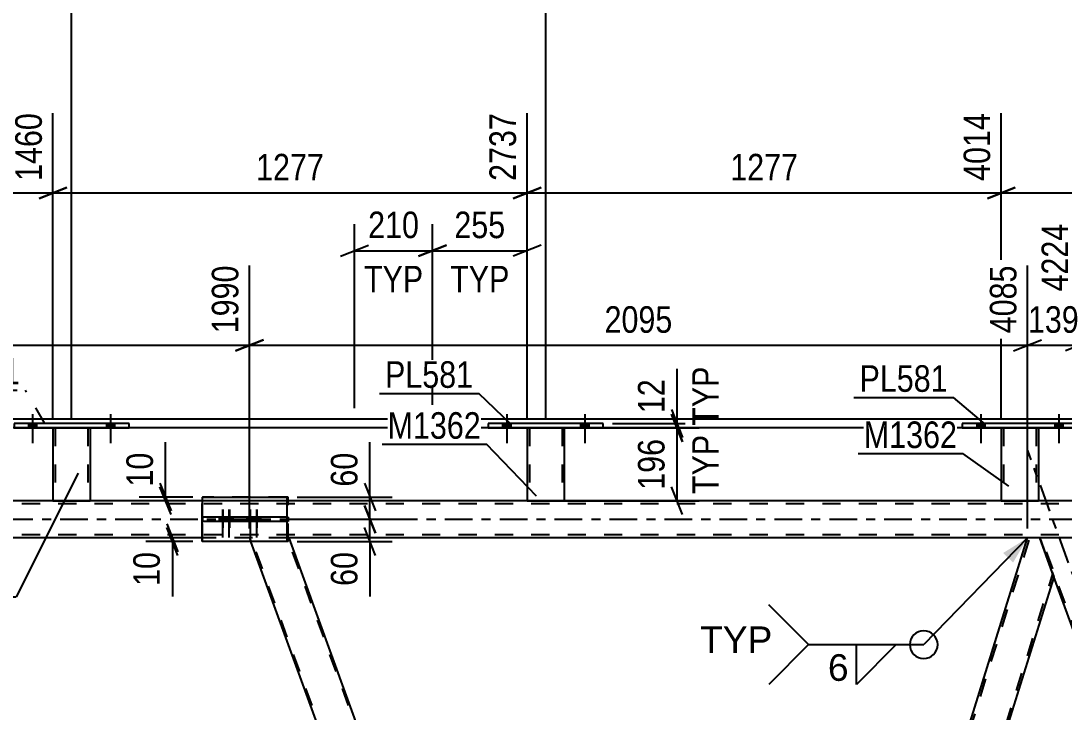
# Model space of a CAD drawing. Header units: millimetres. Extents: x 0 to 1797, y -6 to 560.
# Drawn here: x 1129.9 to 1242.3, y 406 to 480.5 of the extents above; entities that cross this region are included whole.
import ezdxf

# ---------------------------------------------------------------- set-up
doc = ezdxf.new("R2010")
doc.units = ezdxf.units.MM
doc.linetypes.add('DXK_LINE_DOT2', pattern=[3.9198, 1.9599, -1.9599])
doc.linetypes.add('DXK_LINE_DOT3', pattern=[5.9187, 2.979, -0.9799, 0.9799, -0.9799])
doc.styles.add('Arial', font='ARIAL.TTF', dxfattribs={"height": 0.2})
doc.styles.add('Arial Narrow', font='ARIALN.TTF', dxfattribs={"height": 0.2})

# ---------------------------------------------------------------- blocks, each defined once
blk = doc.blocks.new('Part-814276781-4152 - 3708')
at = {"color": 2, "linetype": 'Continuous'}
for p, q in [((1231.31, 437.14), (1231.31, 436.66)), ((1243.71, 437.14), (1231.31, 437.14)), ((1231.31, 436.66), (1243.71, 436.66)), ((1243.71, 436.66), (1243.71, 437.14))]:
    blk.add_line(p, q, dxfattribs=at)
blk = doc.blocks.new('Part-814276781-4157 - 3708')
at = {"color": 2, "linetype": 'Continuous'}
for p, q in [((1235.51, 436.66), (1235.51, 428.82)), ((1239.51, 436.66), (1239.51, 428.82)), ((1235.51, 428.82), (1239.51, 428.82))]:
    blk.add_line(p, q, dxfattribs=at)
at = {"color": 7, "linetype": 'DXK_LINE_DOT2'}
for p, q in [((1235.51, 436.66), (1239.51, 436.66)), ((1235.51, 436.66), (1235.51, 436.66)), ((1235.51, 436.66), (1235.51, 436.66)), ((1235.75, 436.66), (1235.75, 428.82)), ((1239.27, 436.66), (1239.27, 428.82)), ((1239.51, 436.66), (1239.51, 436.66)), ((1239.51, 436.66), (1239.51, 436.66)), ((1239.21, 428.82), (1239.25, 428.82)), ((1239.21, 428.82), (1239.25, 428.82)), ((1239.25, 428.82), (1239.27, 428.82)), ((1239.25, 428.82), (1239.27, 428.82))]:
    blk.add_line(p, q, dxfattribs=at)
blk = doc.blocks.new('Part-814276781-4137 - 3708')
at = {"color": 2, "linetype": 'Continuous'}
for p, q in [((1133.35, 436.66), (1133.35, 428.82)), ((1137.35, 436.66), (1137.35, 428.82)), ((1133.35, 428.82), (1137.35, 428.82))]:
    blk.add_line(p, q, dxfattribs=at)
at = {"color": 7, "linetype": 'DXK_LINE_DOT2'}
for p, q in [((1133.35, 436.66), (1137.35, 436.66)), ((1133.35, 436.66), (1133.35, 436.66)), ((1133.35, 436.66), (1133.35, 436.66)), ((1133.59, 436.66), (1133.59, 428.82)), ((1137.11, 436.66), (1137.11, 428.82)), ((1137.35, 436.66), (1137.35, 436.66)), ((1137.35, 436.66), (1137.35, 436.66)), ((1137.05, 428.82), (1137.09, 428.82)), ((1137.05, 428.82), (1137.09, 428.82)), ((1137.09, 428.82), (1137.11, 428.82)), ((1137.09, 428.82), (1137.11, 428.82))]:
    blk.add_line(p, q, dxfattribs=at)
blk = doc.blocks.new('Part-814276781-3771 - 3708')
at = {"color": 7, "linetype": 'DXK_LINE_DOT2'}
for p, q in [((1149.44, 424.42), (1149.44, 429.22)), ((1158.53, 429.22), (1149.44, 429.22)), ((1158.67, 424.42), (1158.67, 428.82)), ((1158.67, 424.42), (1154.67, 424.42))]:
    blk.add_line(p, q, dxfattribs=at)
at = {"color": 2, "linetype": 'Continuous'}
for p, q in [((1158.67, 429.22), (1158.53, 429.22)), ((1158.67, 428.82), (1158.67, 429.22)), ((1154.67, 424.42), (1149.44, 424.42))]:
    blk.add_line(p, q, dxfattribs=at)
blk = doc.blocks.new('Bolt-814276781-3772 - 3708')
at = {"color": 1, "linetype": 'DXK_LINE_DOT2'}
for p, q in [((1151.65, 427.86), (1151.65, 424.86)), ((1152.35, 427.86), (1152.35, 424.86)), ((1154.59, 427.86), (1154.59, 424.86)), ((1155.3, 427.86), (1155.3, 424.86)), ((1151.29, 427.06), (1151.29, 426.58)), ((1151.99, 427.06), (1151.99, 426.58)), ((1152.01, 427.06), (1152.01, 426.58)), ((1152.71, 427.06), (1152.71, 426.58)), ((1154.23, 427.06), (1154.23, 426.58)), ((1154.94, 427.06), (1154.94, 426.58)), ((1154.95, 427.06), (1154.95, 426.58)), ((1155.66, 427.06), (1155.66, 426.58))]:
    blk.add_line(p, q, dxfattribs=at)
blk = doc.blocks.new('Part-814276781-3774 - 3708')
at = {"color": 2, "linetype": 'Continuous'}
for p, q in [((1155.72, 427.06), (1149.43, 427.06)), ((1149.43, 426.58), (1149.43, 427.06)), ((1155.72, 426.58), (1149.43, 426.58)), ((1158.53, 427.06), (1155.72, 427.06)), ((1155.72, 426.58), (1155.72, 427.06)), ((1158.53, 426.58), (1155.72, 426.58)), ((1158.53, 427.06), (1158.53, 426.58))]:
    blk.add_line(p, q, dxfattribs=at)
blk = doc.blocks.new('Part-814276781-3775 - 3708')
at = {"color": 2, "linetype": 'Continuous'}
for p, q in [((1149.43, 429.22), (1158.53, 429.22)), ((1149.43, 429.22), (1149.43, 427.06)), ((1158.53, 429.22), (1158.53, 424.42)), ((1149.43, 424.42), (1149.43, 426.58)), ((1158.53, 424.42), (1149.43, 424.42))]:
    blk.add_line(p, q, dxfattribs=at)
at = {"color": 7, "linetype": 'DXK_LINE_DOT2'}
for q in [(1149.43, 429.22), (1149.43, 427.06)]:
    blk.add_line((1149.43, 426.58), q, dxfattribs=at)
blk = doc.blocks.new('Bolt-814276781-3776 - 3708')
at = {"linetype": 'Continuous'}
for points in [[(1151.98, 427.06), (1151.26, 427.06), (1151.26, 426.58), (1151.98, 426.58)], [(1152.66, 427.06), (1151.94, 427.06), (1151.94, 426.58), (1152.66, 426.58)], [(1154.95, 427.06), (1154.23, 427.06), (1154.23, 426.58), (1154.95, 426.58)], [(1155.63, 427.06), (1154.91, 427.06), (1154.91, 426.58), (1155.63, 426.58)]]:
    blk.add_hatch(color=1, dxfattribs=at).paths.add_polyline_path(points)
at = {"color": 1, "linetype": 'Continuous'}
for p, q in [((1151.62, 427.86), (1151.62, 424.86)), ((1152.3, 427.86), (1152.3, 424.86)), ((1154.59, 427.86), (1154.59, 424.86)), ((1155.27, 427.86), (1155.27, 424.86)), ((1151.26, 427.06), (1151.26, 426.58)), ((1151.94, 427.06), (1151.94, 426.58)), ((1151.98, 427.06), (1151.98, 426.58)), ((1152.66, 427.06), (1152.66, 426.58)), ((1154.23, 427.06), (1154.23, 426.58)), ((1154.91, 427.06), (1154.91, 426.58)), ((1154.95, 427.06), (1154.95, 426.58)), ((1155.63, 427.06), (1155.63, 426.58))]:
    blk.add_line(p, q, dxfattribs=at)
blk = doc.blocks.new('Part-814276781-3780 - 3708')
at = {"color": 7, "linetype": 'DXK_LINE_DOT2'}
for p, q in [((1158.67, 427.06), (1149.44, 427.06)), ((1149.44, 427.06), (1149.44, 426.58)), ((1158.67, 426.58), (1149.44, 426.58)), ((1155.69, 427.06), (1155.69, 426.58)), ((1158.67, 427.06), (1158.67, 426.58))]:
    blk.add_line(p, q, dxfattribs=at)
blk = doc.blocks.new('Bolt-814276781-4180 - 3708')
at = {"linetype": 'Continuous'}
for points in [[(1232.87, 436.66), (1233.75, 436.66), (1233.75, 437.14), (1232.87, 437.14)], [(1241.27, 436.66), (1242.15, 436.66), (1242.15, 437.14), (1241.27, 437.14)]]:
    blk.add_hatch(color=1, dxfattribs=at).paths.add_polyline_path(points)
at = {"color": 1, "linetype": 'Continuous'}
for p, q in [((1233.31, 438.14), (1233.31, 435.02)), ((1241.71, 438.14), (1241.71, 435.02)), ((1232.87, 437.14), (1232.87, 436.66)), ((1233.75, 437.14), (1233.75, 436.66)), ((1241.27, 437.14), (1241.27, 436.66)), ((1242.15, 437.14), (1242.15, 436.66))]:
    blk.add_line(p, q, dxfattribs=at)
blk = doc.blocks.new('Bolt-814276781-4179 - 3708')
at = {"linetype": 'Continuous'}
for points in [[(1181.79, 436.66), (1182.67, 436.66), (1182.67, 437.14), (1181.79, 437.14)], [(1190.19, 436.66), (1191.07, 436.66), (1191.07, 437.14), (1190.19, 437.14)]]:
    blk.add_hatch(color=1, dxfattribs=at).paths.add_polyline_path(points)
at = {"color": 1, "linetype": 'Continuous'}
for p, q in [((1182.23, 438.14), (1182.23, 435.02)), ((1190.63, 438.14), (1190.63, 435.02)), ((1181.79, 437.14), (1181.79, 436.66)), ((1182.67, 437.14), (1182.67, 436.66)), ((1190.19, 437.14), (1190.19, 436.66)), ((1191.07, 437.14), (1191.07, 436.66))]:
    blk.add_line(p, q, dxfattribs=at)
blk = doc.blocks.new('Bolt-814276781-4178 - 3708')
at = {"linetype": 'Continuous'}
for points in [[(1181.79, 436.66), (1182.67, 436.66), (1182.67, 437.14), (1181.79, 437.14)], [(1190.19, 436.66), (1191.07, 436.66), (1191.07, 437.14), (1190.19, 437.14)]]:
    blk.add_hatch(color=1, dxfattribs=at).paths.add_polyline_path(points)
at = {"color": 1, "linetype": 'Continuous'}
for p, q in [((1182.23, 438.14), (1182.23, 435.02)), ((1190.63, 438.14), (1190.63, 435.02)), ((1181.79, 437.14), (1181.79, 436.66)), ((1182.67, 437.14), (1182.67, 436.66)), ((1190.19, 437.14), (1190.19, 436.66)), ((1191.07, 437.14), (1191.07, 436.66))]:
    blk.add_line(p, q, dxfattribs=at)
blk = doc.blocks.new('Part-814276781-3905 - 3708')
at = {"color": 7, "linetype": 'DXK_LINE_DOT2'}
for p, q in [((1154.52, 424.82), (1154.55, 424.82)), ((1158.57, 424.82), (1154.52, 424.82)), ((1154.52, 424.82), (1154.67, 424.42)), ((1198.81, 303.6), (1154.69, 424.82)), ((1202.73, 303.6), (1158.61, 424.82)), ((1202.9, 303.6), (1201.65, 307.02)), ((1202.9, 303.6), (1198.64, 303.6))]:
    blk.add_line(p, q, dxfattribs=at)
at = {"color": 2, "linetype": 'Continuous'}
for p, q in [((1198.64, 303.6), (1154.67, 424.42)), ((1158.57, 424.82), (1158.53, 424.82)), ((1158.78, 424.82), (1158.57, 424.82)), ((1201.65, 307.02), (1158.78, 424.82))]:
    blk.add_line(p, q, dxfattribs=at)
blk = doc.blocks.new('Part-814276781-3911 - 3708')
at = {"color": 7, "linetype": 'DXK_LINE_DOT2'}
for p, q in [((1723.85, 428.5), (1074.94, 428.5)), ((1137.35, 428.82), (1133.35, 428.82)), ((1158.53, 428.82), (1149.43, 428.82)), ((1188.43, 428.82), (1184.43, 428.82)), ((1239.51, 428.82), (1235.51, 428.82)), ((1723.85, 425.14), (1074.94, 425.14)), ((1158.78, 424.82), (1149.43, 424.82)), ((1243.91, 424.82), (1238.34, 424.82))]:
    blk.add_line(p, q, dxfattribs=at)
at = {"color": 2, "linetype": 'Continuous'}
for p, q in [((1133.35, 428.82), (1086.27, 428.82)), ((1149.43, 428.82), (1137.35, 428.82)), ((1184.43, 428.82), (1158.53, 428.82)), ((1235.51, 428.82), (1188.43, 428.82)), ((1286.59, 428.82), (1239.51, 428.82)), ((1149.43, 424.82), (1074.94, 424.82)), ((1238.34, 424.82), (1158.78, 424.82))]:
    blk.add_line(p, q, dxfattribs=at)
at = {"color": 7, "linetype": 'DXK_LINE_DOT3'}
blk.add_line((1074.94, 426.82), (1723.85, 426.82), dxfattribs=at)
blk = doc.blocks.new('Part-814276781-3955 - 3708')
at = {"color": 2, "linetype": 'Continuous'}
for p, q in [((1201.63, 307.07), (1238.34, 424.82)), ((1239.65, 424.82), (1238.34, 424.82)), ((1241.18, 420.62), (1239.65, 424.82)), ((1204.74, 303.6), (1241.2, 420.57)), ((1202.9, 303.6), (1201.65, 307.02))]:
    blk.add_line(p, q, dxfattribs=at)
at = {"color": 7, "linetype": 'DXK_LINE_DOT2'}
for p, q in [((1201.77, 306.7), (1238.59, 424.82)), ((1204.49, 303.6), (1241.07, 420.94)), ((1241.2, 420.57), (1241.18, 420.62)), ((1241.2, 420.57), (1241.18, 420.62)), ((1201.65, 307.02), (1201.63, 307.07)), ((1202.9, 303.6), (1204.74, 303.6))]:
    blk.add_line(p, q, dxfattribs=at)
blk = doc.blocks.new('Part-814276781-3960 - 3708')
at = {"color": 7, "linetype": 'DXK_LINE_DOT3'}
blk.add_line((1289.32, 294.2), (1238.36, 434.22), dxfattribs=at)
at = {"color": 2, "linetype": 'Continuous'}
for p, q in [((1243.91, 424.82), (1239.65, 424.82)), ((1286.28, 308.42), (1243.91, 424.82)), ((1282.02, 308.42), (1241.18, 420.62))]:
    blk.add_line(p, q, dxfattribs=at)
at = {"color": 7, "linetype": 'DXK_LINE_DOT2'}
for p, q in [((1239.65, 424.82), (1241.18, 420.62)), ((1283.95, 303.6), (1239.83, 424.82)), ((1287.86, 303.6), (1243.74, 424.82)), ((1283.78, 303.6), (1282.02, 308.42)), ((1288.03, 303.6), (1286.28, 308.42)), ((1288.03, 303.6), (1283.78, 303.6))]:
    blk.add_line(p, q, dxfattribs=at)
blk = doc.blocks.new('Bolt-814276781-4181 - 3708')
at = {"linetype": 'Continuous'}
for points in [[(1232.87, 436.66), (1233.75, 436.66), (1233.75, 437.14), (1232.87, 437.14)], [(1241.27, 436.66), (1242.15, 436.66), (1242.15, 437.14), (1241.27, 437.14)]]:
    blk.add_hatch(color=1, dxfattribs=at).paths.add_polyline_path(points)
at = {"color": 1, "linetype": 'Continuous'}
for p, q in [((1233.31, 438.14), (1233.31, 435.02)), ((1241.71, 438.14), (1241.71, 435.02)), ((1232.87, 437.14), (1232.87, 436.66)), ((1233.75, 437.14), (1233.75, 436.66)), ((1241.27, 437.14), (1241.27, 436.66)), ((1242.15, 437.14), (1242.15, 436.66))]:
    blk.add_line(p, q, dxfattribs=at)
blk = doc.blocks.new('Part-814276781-4132 - 3708')
at = {"color": 2, "linetype": 'Continuous'}
for p, q in [((1129.15, 437.14), (1129.15, 436.66)), ((1141.55, 437.14), (1129.15, 437.14)), ((1129.15, 436.66), (1141.55, 436.66)), ((1141.55, 436.66), (1141.55, 437.14))]:
    blk.add_line(p, q, dxfattribs=at)
blk = doc.blocks.new('Part-814276781-4142 - 3708')
at = {"color": 2, "linetype": 'Continuous'}
for p, q in [((1180.23, 437.14), (1180.23, 436.66)), ((1192.63, 437.14), (1180.23, 437.14)), ((1180.23, 436.66), (1192.63, 436.66)), ((1192.63, 436.66), (1192.63, 437.14))]:
    blk.add_line(p, q, dxfattribs=at)
blk = doc.blocks.new('Part-814276781-4147 - 3708')
at = {"color": 2, "linetype": 'Continuous'}
for p, q in [((1184.43, 436.66), (1184.43, 428.82)), ((1188.43, 436.66), (1188.43, 428.82)), ((1184.43, 428.82), (1188.43, 428.82))]:
    blk.add_line(p, q, dxfattribs=at)
at = {"color": 7, "linetype": 'DXK_LINE_DOT2'}
for p, q in [((1184.43, 436.66), (1188.43, 436.66)), ((1184.43, 436.66), (1184.43, 436.66)), ((1184.43, 436.66), (1184.43, 436.66)), ((1184.67, 436.66), (1184.67, 428.82)), ((1188.19, 436.66), (1188.19, 428.82)), ((1188.43, 436.66), (1188.43, 436.66)), ((1188.43, 436.66), (1188.43, 436.66)), ((1188.13, 428.82), (1188.17, 428.82)), ((1188.13, 428.82), (1188.17, 428.82)), ((1188.17, 428.82), (1188.19, 428.82)), ((1188.17, 428.82), (1188.19, 428.82))]:
    blk.add_line(p, q, dxfattribs=at)
blk = doc.blocks.new('Bolt-814276781-4176 - 3708')
at = {"linetype": 'Continuous'}
for points in [[(1130.71, 436.66), (1131.59, 436.66), (1131.59, 437.14), (1130.71, 437.14)], [(1139.11, 436.66), (1139.99, 436.66), (1139.99, 437.14), (1139.11, 437.14)]]:
    blk.add_hatch(color=1, dxfattribs=at).paths.add_polyline_path(points)
at = {"color": 1, "linetype": 'Continuous'}
for p, q in [((1131.15, 438.14), (1131.15, 435.02)), ((1139.55, 438.14), (1139.55, 435.02)), ((1130.71, 437.14), (1130.71, 436.66)), ((1131.59, 437.14), (1131.59, 436.66)), ((1139.11, 437.14), (1139.11, 436.66)), ((1139.99, 437.14), (1139.99, 436.66))]:
    blk.add_line(p, q, dxfattribs=at)
blk = doc.blocks.new('Bolt-814276781-4177 - 3708')
at = {"linetype": 'Continuous'}
for points in [[(1130.71, 436.66), (1131.59, 436.66), (1131.59, 437.14), (1130.71, 437.14)], [(1139.11, 436.66), (1139.99, 436.66), (1139.99, 437.14), (1139.11, 437.14)]]:
    blk.add_hatch(color=1, dxfattribs=at).paths.add_polyline_path(points)
at = {"color": 1, "linetype": 'Continuous'}
for p, q in [((1131.15, 438.14), (1131.15, 435.02)), ((1139.55, 438.14), (1139.55, 435.02)), ((1130.71, 437.14), (1130.71, 436.66)), ((1131.59, 437.14), (1131.59, 436.66)), ((1139.11, 437.14), (1139.11, 436.66)), ((1139.99, 437.14), (1139.99, 436.66))]:
    blk.add_line(p, q, dxfattribs=at)
blk = doc.blocks.new('StraightDimension-814276781-4445 - 3708')
at = {"color": 7, "linetype": 'Continuous'}
for p, q in [((1243.91, 425.82), (1243.91, 458.68)), ((1238.34, 425.82), (1238.34, 454.18)), ((1236.84, 444.97), (1239.84, 446.17)), ((1238.34, 445.57), (1243.91, 445.57)), ((1245.41, 446.17), (1242.41, 444.97))]:
    blk.add_line(p, q, dxfattribs=at)
at = {"color": 0}
blk.add_wipeout([(1244.47, 446.32), (1244.47, 450.52), (1237.78, 450.52), (1237.78, 446.32)], dxfattribs=at)
at = {"color": 3, "style": 'Arial Narrow'}
blk.add_text('139', height=2.863, dxfattribs=at).set_placement((1238.38, 446.92))
at = {"color": 0, "linetype": 'Continuous'}
blk.add_wipeout([(1243.31, 459.28), (1239.11, 459.28), (1239.11, 450.77), (1243.31, 450.77)], dxfattribs=at)
at = {"color": 3, "linetype": 'Continuous', "style": 'Arial Narrow'}
blk.add_text('4224', height=2.863, rotation=90.0002, dxfattribs=at).set_placement((1242.71, 451.37))
blk = doc.blocks.new('StraightDimension-814276781-4680 - 3708')
at = {"color": 7, "linetype": 'Continuous'}
for p, q in [((1154.52, 425.82), (1154.52, 454.18)), ((1074.94, 434.32), (1074.94, 448.7)), ((1076.44, 446.17), (1073.44, 444.97)), ((1074.94, 445.57), (1154.52, 445.57)), ((1153.02, 444.97), (1156.02, 446.17))]:
    blk.add_line(p, q, dxfattribs=at)
at = {"color": 0}
blk.add_wipeout([(1118.98, 446.32), (1118.98, 450.52), (1110.47, 450.52), (1110.47, 446.32)], dxfattribs=at)
at = {"color": 3, "style": 'Arial Narrow'}
blk.add_text('1990', height=2.863, dxfattribs=at).set_placement((1111.07, 446.92))
at = {"color": 0, "linetype": 'Continuous'}
for points in [[(1153.92, 454.78), (1149.72, 454.78), (1149.72, 446.27), (1153.92, 446.27)], [(1074.34, 449.3), (1070.14, 449.3), (1070.14, 446.27), (1074.34, 446.27)]]:
    blk.add_wipeout(points, dxfattribs=at)
at = {"color": 3, "linetype": 'Continuous', "style": 'Arial Narrow'}
for s, height, p in [('1990', 2.863, (1153.32, 446.87)), ('0', 2.86, (1073.74, 446.87))]:
    blk.add_text(s, height=height, rotation=90.0002, dxfattribs=at).set_placement(p)
blk = doc.blocks.new('StraightDimension-814276781-4416 - 3708')
at = {"color": 7, "linetype": 'Continuous'}
for p, q in [((1074.94, 423.82), (1074.94, 365.2)), ((1131.4, 304.6), (1131.4, 370.45)), ((1076.44, 368.2), (1073.44, 367)), ((1074.94, 367.6), (1131.4, 367.6)), ((1129.9, 367), (1132.9, 368.2))]:
    blk.add_line(p, q, dxfattribs=at)
at = {"color": 0}
blk.add_wipeout([(1107.42, 368.35), (1107.42, 372.55), (1098.91, 372.55), (1098.91, 368.35)], dxfattribs=at)
at = {"color": 3, "style": 'Arial Narrow'}
blk.add_text('1412', height=2.863, dxfattribs=at).set_placement((1099.51, 368.95))
blk = doc.blocks.new('StraightDimension-814276781-5107 - 3708')
at = {"color": 7, "linetype": 'Continuous'}
for p, q in [((1166.9, 428.32), (1168.1, 425.32)), ((1159.53, 426.82), (1169.9, 426.82)), ((1167.5, 424.42), (1167.5, 426.82)), ((1168.1, 422.92), (1166.9, 425.92)), ((1159.67, 424.42), (1169.9, 424.42)), ((1167.5, 424.42), (1167.5, 418.51)), ((1167.5, 424.42), (1167.5, 418.51))]:
    blk.add_line(p, q, dxfattribs=at)
at = {"color": 0}
blk.add_wipeout([(1166.75, 423.89), (1162.55, 423.89), (1162.55, 419.04), (1166.75, 419.04)], dxfattribs=at)
at = {"color": 3, "style": 'Arial Narrow'}
blk.add_text('60', height=2.863, rotation=90.0002, dxfattribs=at).set_placement((1166.15, 419.64))
blk = doc.blocks.new('StraightDimension-814276781-4193 - 3708')
at = {"color": 7, "linetype": 'Continuous'}
for p, q in [((1200.58, 437.14), (1200.58, 443.04)), ((1200.58, 437.14), (1200.58, 443.04)), ((1199.98, 438.64), (1201.18, 435.64)), ((1201.18, 435.16), (1199.98, 438.16)), ((1187.43, 436.66), (1202.98, 436.66)), ((1193.63, 437.14), (1202.98, 437.14)), ((1200.58, 436.66), (1200.58, 437.14))]:
    blk.add_line(p, q, dxfattribs=at)
at = {"color": 0, "linetype": 'Continuous'}
blk.add_wipeout([(1205.68, 443.89), (1201.48, 443.89), (1201.48, 436.3), (1205.68, 436.3)], dxfattribs=at)
at = {"color": 0}
blk.add_wipeout([(1199.83, 442.52), (1195.63, 442.52), (1195.63, 437.66), (1199.83, 437.66)], dxfattribs=at)
at = {"color": 3, "linetype": 'Continuous', "style": 'Arial Narrow'}
blk.add_text('TYP', height=2.863, rotation=90.0002, dxfattribs=at).set_placement((1205.08, 436.9))
at = {"color": 3, "style": 'Arial Narrow'}
blk.add_text('12', height=2.863, rotation=90.0002, dxfattribs=at).set_placement((1199.23, 438.26))
blk = doc.blocks.new('StraightDimension-814276781-4203 - 3708')
at = {"color": 7, "linetype": 'Continuous'}
for p, q in [((1174.24, 439.14), (1174.24, 458.62)), ((1184.43, 437.66), (1184.43, 458.62)), ((1172.74, 455.17), (1175.74, 456.37)), ((1185.93, 456.37), (1182.93, 455.17)), ((1174.24, 455.77), (1184.43, 455.77))]:
    blk.add_line(p, q, dxfattribs=at)
at = {"color": 0}
blk.add_wipeout([(1182.68, 456.52), (1182.68, 460.72), (1175.99, 460.72), (1175.99, 456.52)], dxfattribs=at)
at = {"color": 0, "linetype": 'Continuous'}
blk.add_wipeout([(1183.13, 450.67), (1183.13, 454.87), (1175.54, 454.87), (1175.54, 450.67)], dxfattribs=at)
at = {"color": 3, "style": 'Arial Narrow'}
blk.add_text('255', height=2.863, dxfattribs=at).set_placement((1176.59, 457.12))
at = {"color": 3, "linetype": 'Continuous', "style": 'Arial Narrow'}
blk.add_text('TYP', height=2.863, dxfattribs=at).set_placement((1176.14, 451.27))
blk = doc.blocks.new('StraightDimension-814276781-5049 - 3708')
at = {"color": 7, "linetype": 'Continuous'}
for p, q in [((1145.61, 426.32), (1146.81, 423.32)), ((1146.81, 422.92), (1145.61, 425.92)), ((1148.43, 424.82), (1143.36, 424.82)), ((1148.43, 424.42), (1143.36, 424.42)), ((1146.21, 424.42), (1146.21, 424.82)), ((1146.21, 424.42), (1146.21, 418.51)), ((1146.21, 424.42), (1146.21, 418.51))]:
    blk.add_line(p, q, dxfattribs=at)
at = {"color": 0}
blk.add_wipeout([(1145.46, 423.9), (1141.26, 423.9), (1141.26, 419.04), (1145.46, 419.04)], dxfattribs=at)
at = {"color": 3, "style": 'Arial Narrow'}
blk.add_text('10', height=2.863, rotation=90.0002, dxfattribs=at).set_placement((1144.86, 419.64))
blk = doc.blocks.new('StraightDimension-814276781-5177 - 3708')
at = {"color": 7, "linetype": 'Continuous'}
for p, q in [((1540.99, 436.66), (1046.09, 436.66)), ((1540.99, 428.82), (1046.09, 428.82))]:
    blk.add_line(p, q, dxfattribs=at)
blk = doc.blocks.new('StraightDimension-814276781-4219 - 3708')
at = {"color": 7, "linetype": 'Continuous'}
for p, q in [((1082.27, 437.66), (1082.27, 473.27)), ((1133.35, 437.66), (1133.35, 470.6)), ((1083.77, 462.59), (1080.77, 461.39)), ((1082.27, 461.99), (1133.35, 461.99)), ((1131.85, 461.39), (1134.85, 462.59))]:
    blk.add_line(p, q, dxfattribs=at)
at = {"color": 0}
blk.add_wipeout([(1112.06, 462.74), (1112.06, 466.94), (1103.55, 466.94), (1103.55, 462.74)], dxfattribs=at)
at = {"color": 3, "style": 'Arial Narrow'}
blk.add_text('1277', height=2.863, dxfattribs=at).set_placement((1104.15, 463.34))
at = {"color": 0, "linetype": 'Continuous'}
blk.add_wipeout([(1132.75, 471.2), (1128.55, 471.2), (1128.55, 462.69), (1132.75, 462.69)], dxfattribs=at)
at = {"color": 3, "linetype": 'Continuous', "style": 'Arial Narrow'}
blk.add_text('1460', height=2.863, rotation=90.0002, dxfattribs=at).set_placement((1132.15, 463.29))
blk = doc.blocks.new('StraightDimension-814276781-4207 - 3708')
at = {"color": 7, "linetype": 'Continuous'}
for p, q in [((1165.84, 438.8), (1165.84, 458.62)), ((1174.24, 439.14), (1174.24, 458.62)), ((1164.34, 455.17), (1167.34, 456.37)), ((1175.74, 456.37), (1172.74, 455.17)), ((1165.84, 455.77), (1174.24, 455.77))]:
    blk.add_line(p, q, dxfattribs=at)
at = {"color": 0}
blk.add_wipeout([(1173.38, 456.52), (1173.38, 460.72), (1166.7, 460.72), (1166.7, 456.52)], dxfattribs=at)
at = {"color": 0, "linetype": 'Continuous'}
blk.add_wipeout([(1173.84, 450.67), (1173.84, 454.87), (1166.25, 454.87), (1166.25, 450.67)], dxfattribs=at)
at = {"color": 3, "style": 'Arial Narrow'}
blk.add_text('210', height=2.863, dxfattribs=at).set_placement((1167.3, 457.12))
at = {"color": 3, "linetype": 'Continuous', "style": 'Arial Narrow'}
blk.add_text('TYP', height=2.863, dxfattribs=at).set_placement((1166.85, 451.27))
blk = doc.blocks.new('StraightDimension-814276781-4184 - 3708')
at = {"color": 7, "linetype": 'Continuous'}
for p, q in [((1199.98, 438.16), (1201.18, 435.16)), ((1187.43, 436.66), (1202.98, 436.66)), ((1200.58, 428.82), (1200.58, 436.66)), ((1201.18, 427.32), (1199.98, 430.32)), ((1187.43, 428.82), (1202.98, 428.82))]:
    blk.add_line(p, q, dxfattribs=at)
at = {"color": 0}
blk.add_wipeout([(1199.83, 436.08), (1195.63, 436.08), (1195.63, 429.4), (1199.83, 429.4)], dxfattribs=at)
at = {"color": 0, "linetype": 'Continuous'}
blk.add_wipeout([(1205.68, 436.53), (1201.48, 436.53), (1201.48, 428.94), (1205.68, 428.94)], dxfattribs=at)
at = {"color": 3, "style": 'Arial Narrow'}
blk.add_text('196', height=2.863, rotation=90.0002, dxfattribs=at).set_placement((1199.23, 430))
at = {"color": 3, "linetype": 'Continuous', "style": 'Arial Narrow'}
blk.add_text('TYP', height=2.863, rotation=90.0002, dxfattribs=at).set_placement((1205.08, 429.54))
blk = doc.blocks.new('StraightDimension-814276781-4229 - 3708')
at = {"color": 7, "linetype": 'Continuous'}
for p, q in [((1133.35, 437.66), (1133.35, 470.6)), ((1184.43, 437.66), (1184.43, 470.6)), ((1134.85, 462.59), (1131.85, 461.39)), ((1133.35, 461.99), (1184.43, 461.99)), ((1182.93, 461.39), (1185.93, 462.59))]:
    blk.add_line(p, q, dxfattribs=at)
at = {"color": 0}
blk.add_wipeout([(1163.14, 462.74), (1163.14, 466.94), (1154.63, 466.94), (1154.63, 462.74)], dxfattribs=at)
at = {"color": 3, "style": 'Arial Narrow'}
blk.add_text('1277', height=2.863, dxfattribs=at).set_placement((1155.23, 463.34))
at = {"color": 0, "linetype": 'Continuous'}
blk.add_wipeout([(1183.83, 471.2), (1179.63, 471.2), (1179.63, 462.69), (1183.83, 462.69)], dxfattribs=at)
at = {"color": 3, "linetype": 'Continuous', "style": 'Arial Narrow'}
blk.add_text('2737', height=2.863, rotation=90.0002, dxfattribs=at).set_placement((1183.23, 463.29))
blk = doc.blocks.new('StraightDimension-814276781-4239 - 3708')
at = {"color": 7, "linetype": 'Continuous'}
for p, q in [((1184.43, 437.66), (1184.43, 470.6)), ((1235.51, 437.66), (1235.51, 470.6)), ((1185.93, 462.59), (1182.93, 461.39)), ((1184.43, 461.99), (1235.51, 461.99)), ((1234.01, 461.39), (1237.01, 462.59))]:
    blk.add_line(p, q, dxfattribs=at)
at = {"color": 0}
blk.add_wipeout([(1214.22, 462.74), (1214.22, 466.94), (1205.71, 466.94), (1205.71, 462.74)], dxfattribs=at)
at = {"color": 3, "style": 'Arial Narrow'}
blk.add_text('1277', height=2.863, dxfattribs=at).set_placement((1206.31, 463.34))
at = {"color": 0, "linetype": 'Continuous'}
blk.add_wipeout([(1234.91, 471.2), (1230.71, 471.2), (1230.71, 462.69), (1234.91, 462.69)], dxfattribs=at)
at = {"color": 3, "linetype": 'Continuous', "style": 'Arial Narrow'}
blk.add_text('4014', height=2.863, rotation=90.0002, dxfattribs=at).set_placement((1234.31, 463.29))
blk = doc.blocks.new('StraightDimension-814276781-4249 - 3708')
at = {"color": 7, "linetype": 'Continuous'}
for p, q in [((1235.51, 437.66), (1235.51, 470.6)), ((1286.59, 437.66), (1286.59, 470.6)), ((1237.01, 462.59), (1234.01, 461.39)), ((1235.51, 461.99), (1286.59, 461.99)), ((1285.09, 461.39), (1288.09, 462.59))]:
    blk.add_line(p, q, dxfattribs=at)
at = {"color": 0}
blk.add_wipeout([(1265.3, 462.74), (1265.3, 466.94), (1256.79, 466.94), (1256.79, 462.74)], dxfattribs=at)
at = {"color": 3, "style": 'Arial Narrow'}
blk.add_text('1277', height=2.863, dxfattribs=at).set_placement((1257.39, 463.34))
at = {"color": 0, "linetype": 'Continuous'}
blk.add_wipeout([(1285.99, 471.2), (1281.79, 471.2), (1281.79, 462.69), (1285.99, 462.69)], dxfattribs=at)
at = {"color": 3, "linetype": 'Continuous', "style": 'Arial Narrow'}
blk.add_text('5291', height=2.863, rotation=90.0002, dxfattribs=at).set_placement((1285.39, 463.29))
blk = doc.blocks.new('StraightDimension-814276781-4427 - 3708')
at = {"color": 7, "linetype": 'Continuous'}
for p, q in [((1154.52, 425.82), (1154.52, 454.18)), ((1238.34, 425.82), (1238.34, 454.18)), ((1156.02, 446.17), (1153.02, 444.97)), ((1154.52, 445.57), (1238.34, 445.57)), ((1236.84, 444.97), (1239.84, 446.17))]:
    blk.add_line(p, q, dxfattribs=at)
at = {"color": 0}
blk.add_wipeout([(1200.69, 446.32), (1200.69, 450.52), (1192.17, 450.52), (1192.17, 446.32)], dxfattribs=at)
at = {"color": 3, "style": 'Arial Narrow'}
blk.add_text('2095', height=2.863, dxfattribs=at).set_placement((1192.77, 446.92))
at = {"color": 0, "linetype": 'Continuous'}
blk.add_wipeout([(1237.74, 454.78), (1233.54, 454.78), (1233.54, 446.27), (1237.74, 446.27)], dxfattribs=at)
at = {"color": 3, "linetype": 'Continuous', "style": 'Arial Narrow'}
blk.add_text('4085', height=2.863, rotation=90.0002, dxfattribs=at).set_placement((1237.14, 446.87))
blk = doc.blocks.new('StraightDimension-814276781-5072 - 3708')
at = {"color": 7, "linetype": 'Continuous'}
for p, q in [((1145.47, 429.22), (1145.47, 435.13)), ((1145.47, 429.22), (1145.47, 435.13)), ((1144.87, 430.72), (1146.07, 427.72)), ((1146.07, 427.32), (1144.87, 430.32)), ((1148.43, 429.22), (1142.62, 429.22)), ((1148.43, 428.82), (1142.62, 428.82)), ((1145.47, 428.82), (1145.47, 429.22))]:
    blk.add_line(p, q, dxfattribs=at)
at = {"color": 0}
blk.add_wipeout([(1144.72, 434.6), (1140.52, 434.6), (1140.52, 429.75), (1144.72, 429.75)], dxfattribs=at)
at = {"color": 3, "style": 'Arial Narrow'}
blk.add_text('10', height=2.863, rotation=90.0002, dxfattribs=at).set_placement((1144.12, 430.35))
blk = doc.blocks.new('StraightDimension-814276781-5095 - 3708')
at = {"color": 7, "linetype": 'Continuous'}
for p, q in [((1167.5, 429.22), (1167.5, 435.13)), ((1167.5, 429.22), (1167.5, 435.13)), ((1166.9, 430.72), (1168.1, 427.72)), ((1159.67, 429.22), (1169.9, 429.22)), ((1168.1, 425.32), (1166.9, 428.32)), ((1167.5, 426.82), (1167.5, 429.22)), ((1159.53, 426.82), (1169.9, 426.82))]:
    blk.add_line(p, q, dxfattribs=at)
at = {"color": 0}
blk.add_wipeout([(1166.75, 434.6), (1162.55, 434.6), (1162.55, 429.74), (1166.75, 429.74)], dxfattribs=at)
at = {"color": 3, "style": 'Arial Narrow'}
blk.add_text('60', height=2.863, rotation=90.0002, dxfattribs=at).set_placement((1166.15, 430.34))
blk = doc.blocks.new('StraightDimension-814276781-5133 - 3708')
at = {"color": 7, "linetype": 'Continuous'}
blk.add_line((1186.43, 437.66), (1186.43, 496.22), dxfattribs=at)
blk = doc.blocks.new('StraightDimension-814276781-5134 - 3708')
at = {"color": 7, "linetype": 'Continuous'}
for p, q in [((1135.35, 437.66), (1135.35, 496.22)), ((1186.43, 437.66), (1186.43, 496.22)), ((1136.85, 488.2), (1133.85, 487)), ((1184.93, 487), (1187.93, 488.2)), ((1135.35, 487.6), (1186.43, 487.6))]:
    blk.add_line(p, q, dxfattribs=at)
at = {"color": 0}
blk.add_wipeout([(1165.14, 488.35), (1165.14, 492.55), (1156.63, 492.55), (1156.63, 488.35)], dxfattribs=at)
at = {"color": 3, "style": 'Arial Narrow'}
blk.add_text('1277', height=2.863, dxfattribs=at).set_placement((1157.23, 488.95))
at = {"color": 0, "linetype": 'Continuous'}
for points in [[(1134.75, 496.82), (1130.55, 496.82), (1130.55, 488.3), (1134.75, 488.3)], [(1185.83, 496.82), (1181.63, 496.82), (1181.63, 488.3), (1185.83, 488.3)]]:
    blk.add_wipeout(points, dxfattribs=at)
at = {"color": 3, "linetype": 'Continuous', "style": 'Arial Narrow'}
for s, p in [('1510', (1134.15, 488.9)), ('2787', (1185.23, 488.9))]:
    blk.add_text(s, height=2.863, rotation=90.0002, dxfattribs=at).set_placement(p)
blk = doc.blocks.new('StraightDimension-814276781-5170 - 3708')
at = {"color": 7, "linetype": 'Continuous'}
for p, q in [((1716.21, 437.62), (1046.09, 437.62)), ((1540.99, 436.66), (1046.09, 436.66))]:
    blk.add_line(p, q, dxfattribs=at)
blk = doc.blocks.new('StraightDimension-814276781-5187 - 3708')
at = {"color": 7, "linetype": 'Continuous'}
blk.add_line((1540.99, 428.82), (1046.09, 428.82), dxfattribs=at)
blk = doc.blocks.new('Mark-814276781-4128 - 3708')
at = {"color": 30, "linetype": 'DXK_LINE_DOT2'}
for p in [(1119.69, 440.75), (1132.47, 437.14)]:
    blk.add_line(p, (1130.39, 440.75), dxfattribs=at)
at = {"color": 0}
blk.add_wipeout([(1129.79, 441.35), (1129.79, 444.35), (1120.29, 444.35), (1120.29, 441.35)], dxfattribs=at)
blk.add_wipeout([(1129.79, 441.35), (1129.79, 444.35), (1120.29, 444.35), (1120.29, 441.35)], dxfattribs=at)
at = {"color": 3, "style": 'Arial Narrow'}
blk.add_text('PL581', height=2.863, dxfattribs=at).set_placement((1120.29, 441.35))
blk = doc.blocks.new('Mark-814276781-4133 - 3708')
at = {"color": 30, "linetype": 'Continuous'}
for p in [(1136.06, 431.78), (1118.12, 418.45)]:
    blk.add_line(p, (1129.37, 418.45), dxfattribs=at)
at = {"color": 0}
blk.add_wipeout([(1128.77, 419.05), (1128.77, 422.05), (1118.72, 422.05), (1118.72, 419.05)], dxfattribs=at)
blk.add_wipeout([(1128.77, 419.05), (1128.77, 422.05), (1118.72, 422.05), (1118.72, 419.05)], dxfattribs=at)
at = {"color": 3, "style": 'Arial Narrow'}
blk.add_text('M1362', height=2.863, dxfattribs=at).set_placement((1118.72, 419.05))
blk = doc.blocks.new('Mark-814276781-4138 - 3708')
at = {"color": 30, "linetype": 'Continuous'}
for p in [(1168.52, 440.39), (1182.72, 437.03)]:
    blk.add_line(p, (1179.22, 440.39), dxfattribs=at)
at = {"color": 0}
blk.add_wipeout([(1178.62, 440.99), (1178.62, 443.99), (1169.12, 443.99), (1169.12, 440.99)], dxfattribs=at)
blk.add_wipeout([(1178.62, 440.99), (1178.62, 443.99), (1169.12, 443.99), (1169.12, 440.99)], dxfattribs=at)
at = {"color": 3, "style": 'Arial Narrow'}
blk.add_text('PL581', height=2.863, dxfattribs=at).set_placement((1169.12, 440.99))
blk = doc.blocks.new('Mark-814276781-4143 - 3708')
at = {"color": 30, "linetype": 'Continuous'}
for p in [(1168.8, 434.9), (1185.43, 429.3)]:
    blk.add_line(p, (1180.05, 434.9), dxfattribs=at)
at = {"color": 0}
blk.add_wipeout([(1179.45, 435.5), (1179.45, 438.5), (1169.4, 438.5), (1169.4, 435.5)], dxfattribs=at)
blk.add_wipeout([(1179.45, 435.5), (1179.45, 438.5), (1169.4, 438.5), (1169.4, 435.5)], dxfattribs=at)
at = {"color": 3, "style": 'Arial Narrow'}
blk.add_text('M1362', height=2.863, dxfattribs=at).set_placement((1169.4, 435.5))
blk = doc.blocks.new('Mark-814276781-4148 - 3708')
at = {"color": 30, "linetype": 'Continuous'}
for p in [(1219.64, 439.96), (1233.8, 437.03)]:
    blk.add_line(p, (1230.35, 439.96), dxfattribs=at)
at = {"color": 0}
blk.add_wipeout([(1229.75, 440.56), (1229.75, 443.56), (1220.24, 443.56), (1220.24, 440.56)], dxfattribs=at)
blk.add_wipeout([(1229.75, 440.56), (1229.75, 443.56), (1220.24, 443.56), (1220.24, 440.56)], dxfattribs=at)
at = {"color": 3, "style": 'Arial Narrow'}
blk.add_text('PL581', height=2.863, dxfattribs=at).set_placement((1220.24, 440.56))
blk = doc.blocks.new('Mark-814276781-4153 - 3708')
at = {"color": 30, "linetype": 'Continuous'}
for p in [(1220.1, 433.9), (1236.32, 430.4)]:
    blk.add_line(p, (1231.35, 433.9), dxfattribs=at)
at = {"color": 0}
blk.add_wipeout([(1230.75, 434.5), (1230.75, 437.5), (1220.7, 437.5), (1220.7, 434.5)], dxfattribs=at)
blk.add_wipeout([(1230.75, 434.5), (1230.75, 437.5), (1220.7, 437.5), (1220.7, 434.5)], dxfattribs=at)
at = {"color": 3, "style": 'Arial Narrow'}
blk.add_text('M1362', height=2.863, dxfattribs=at).set_placement((1220.7, 434.5))
blk = doc.blocks.new('WeldMark-814276781-5261 - 3708')
at = {"linetype": 'Continuous'}
blk.add_hatch(color=30, dxfattribs=at).paths.add_polyline_path([(1235.71, 423.19), (1238.34, 424.82), (1236.78, 422.15)])
at = {"color": 30, "linetype": 'Continuous'}
for p in [(1238.34, 424.82), (1214.73, 413.31)]:
    blk.add_line(p, (1227.16, 413.31), dxfattribs=at)
at = {"color": 3, "linetype": 'Continuous'}
for p, q in [((1214.73, 413.31), (1210.45, 417.6)), ((1214.73, 413.31), (1210.45, 409.03)), ((1219.91, 413.31), (1224.2, 413.31)), ((1224.2, 413.31), (1219.91, 409.03)), ((1219.91, 409.03), (1219.91, 413.31))]:
    blk.add_line(p, q, dxfattribs=at)
for start, end in [(90, 270), (270, 90)]:
    blk.add_arc((1227.16, 413.31), 1.5, start, end, dxfattribs=at)
at = {"color": 0}
blk.add_wipeout([(1219.26, 409.21), (1219.26, 412.61), (1216.63, 412.61), (1216.63, 409.21)], dxfattribs=at)
at = {"color": 3, "style": 'Arial'}
blk.add_text('6', height=2.87, dxfattribs=at).set_placement((1216.83, 409.41))
at = {"color": 0, "linetype": 'Continuous'}
blk.add_wipeout([(1210.83, 412.41), (1210.83, 415.41), (1203.06, 415.41), (1203.06, 412.41)], dxfattribs=at)
blk.add_wipeout([(1210.83, 412.41), (1210.83, 415.41), (1203.06, 415.41), (1203.06, 412.41)], dxfattribs=at)
at = {"color": 3, "linetype": 'Continuous', "style": 'Arial'}
blk.add_text('TYP', height=2.865, dxfattribs=at).set_placement((1203.06, 412.41))

msp = doc.modelspace()

# ---------------------------------------------------------------- block references
for name in ['Bolt-814276781-4176 - 3708', 'Bolt-814276781-4177 - 3708', 'Bolt-814276781-4179 - 3708', 'Bolt-814276781-4178 - 3708', 'Bolt-814276781-4180 - 3708', 'Bolt-814276781-4181 - 3708', 'Part-814276781-4132 - 3708', 'Part-814276781-4137 - 3708', 'Part-814276781-4142 - 3708', 'Part-814276781-4147 - 3708', 'Part-814276781-4152 - 3708', 'Part-814276781-4157 - 3708', 'Part-814276781-3960 - 3708', 'Part-814276781-3911 - 3708', 'Part-814276781-3775 - 3708', 'Part-814276781-3771 - 3708', 'Bolt-814276781-3776 - 3708', 'Bolt-814276781-3772 - 3708', 'Part-814276781-3774 - 3708', 'Part-814276781-3780 - 3708', 'StraightDimension-814276781-4416 - 3708', 'Part-814276781-3905 - 3708', 'Part-814276781-3955 - 3708']:
    msp.add_blockref(name, (0, 0))

# ---------------------------------------------------------------- next in the draw order: block references
for name in ['StraightDimension-814276781-4203 - 3708', 'StraightDimension-814276781-4445 - 3708', 'StraightDimension-814276781-4680 - 3708', 'StraightDimension-814276781-4193 - 3708', 'StraightDimension-814276781-5107 - 3708']:
    msp.add_blockref(name, (0, 0))

# ---------------------------------------------------------------- next in the draw order: block references
for name in ['StraightDimension-814276781-4207 - 3708', 'StraightDimension-814276781-5177 - 3708', 'StraightDimension-814276781-5049 - 3708']:
    msp.add_blockref(name, (0, 0))

# ---------------------------------------------------------------- next in the draw order: block references
for name in ['StraightDimension-814276781-4219 - 3708', 'StraightDimension-814276781-4184 - 3708', 'StraightDimension-814276781-5072 - 3708']:
    msp.add_blockref(name, (0, 0))

# ---------------------------------------------------------------- next in the draw order: block references
msp.add_blockref('StraightDimension-814276781-4229 - 3708', (0, 0))

# ---------------------------------------------------------------- next in the draw order: block references
msp.add_blockref('StraightDimension-814276781-4239 - 3708', (0, 0))

# ---------------------------------------------------------------- next in the draw order: block references
msp.add_blockref('StraightDimension-814276781-4249 - 3708', (0, 0))

# ---------------------------------------------------------------- next in the draw order: block references
msp.add_blockref('StraightDimension-814276781-4427 - 3708', (0, 0))

# ---------------------------------------------------------------- next in the draw order: block references
for name in ['StraightDimension-814276781-5133 - 3708', 'StraightDimension-814276781-5095 - 3708']:
    msp.add_blockref(name, (0, 0))

# ---------------------------------------------------------------- next in the draw order: block references
for name in ['StraightDimension-814276781-5134 - 3708', 'StraightDimension-814276781-5187 - 3708']:
    msp.add_blockref(name, (0, 0))

# ---------------------------------------------------------------- next in the draw order: block references
for name in ['StraightDimension-814276781-5170 - 3708', 'Mark-814276781-4133 - 3708', 'WeldMark-814276781-5261 - 3708']:
    msp.add_blockref(name, (0, 0))

# ---------------------------------------------------------------- next in the draw order: block references
for name in ['Mark-814276781-4128 - 3708', 'Mark-814276781-4138 - 3708', 'Mark-814276781-4148 - 3708']:
    msp.add_blockref(name, (0, 0))

# ---------------------------------------------------------------- next in the draw order: block references
for name in ['Mark-814276781-4143 - 3708', 'Mark-814276781-4153 - 3708']:
    msp.add_blockref(name, (0, 0))

doc.saveas('drawing.dxf')
